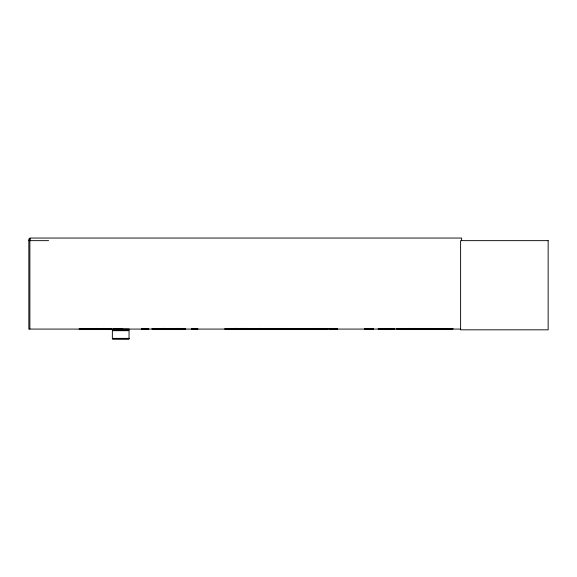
<?xml version="1.0" encoding="UTF-8"?>
<svg xmlns="http://www.w3.org/2000/svg" width="577" height="577" viewBox="0 0 577 577"><rect width="100%" height="100%" fill="white"/><g stroke="black" fill="none" stroke-linecap="round" stroke-linejoin="round"><path stroke-width="0.87" d="M165.527 328.89L152.148 329.049L185.282 328.984L185.368 328.4M233.469 329.049L233.476 328.335M246.848 329.049L246.848 328.335M224.893 328.984L327.714 329.027M225.138 328.955L259.174 328.984M240.883 329.078L240.89 328.4M397.221 328.955L397.236 328.4M260.393 328.955L260.415 328.4M280.862 329.07L280.487 328.984M280.941 328.955L280.963 328.4M312.842 328.4L312.77 328.984M373.319 328.4L373.24 328.984L364.808 328.984L364.729 328.4M79.006 328.984L111.419 328.89L96.986 328.89L96.986 328.4M79.518 328.4L79.431 328.984M178.322 328.4L178.243 328.984M430.132 329.056L429.908 328.681L429.67 329.041L430.738 329.034L430.262 329.041M448.48 329.056L448.257 328.681L448.091 329.056M450.543 329.056L450.731 328.861M309.149 328.861L262.751 329.041L263.66 328.681L263.884 329.07M266.624 329.056L266.372 328.681L266.192 329.056M279.369 329.063L279.881 329.034L279.145 329.056M281.122 329.056L281.331 328.861M281.41 329.041L281.937 329.034L281.489 329.056M282.146 329.056L282.319 328.681L282.535 329.07M290.346 329.056L290.491 328.861M293.484 329.056L293.231 328.681L293.058 329.056M296.845 329.056L296.347 329.063L296.592 328.681L297.068 329.056M296.989 329.041L297.278 328.861M305.853 328.861L306.005 329.056M309.005 329.056L309.178 328.681M278.157 329.07L277.97 328.861M278.554 328.861L278.41 329.056M306.437 328.861L306.293 329.056M102.901 328.984L102.973 328.4M318.093 328.984L326.012 328.984M305.197 328.984L305.276 328.4M365.674 328.984L365.746 328.4M92.688 328.984L79.518 328.89M86.052 328.984L86.132 328.4M170.33 328.984L178.322 328.89M172.299 328.984L172.386 328.4M176.273 328.984L176.353 328.4M179.353 328.984L185.368 328.89M30.653 238.972L28.85 238.972L28.85 329.078L460.72 329.078M28.85 240.645L48.641 240.645M86.478 328.717L103.196 328.731M163.781 328.717L180.5 328.731M235.777 328.731L263.04 328.731M302.023 328.717L327.729 328.717M378.166 328.717L394.884 328.731M396.731 328.731L413.449 328.717M113.489 328.4L113.489 328.89L122.007 328.984M141.704 328.4L141.704 328.89L148.397 328.984M191.586 328.4L191.586 328.89L197.608 328.984M260.415 328.89L312.842 328.89M329.099 328.4L329.099 328.89L337.091 328.984M364.729 328.89L373.319 328.89M397.236 328.89L452.945 328.861M112.356 329.041L129.046 329.041M378.18 329.027L394.87 329.027M396.745 329.027L452.945 328.681L428.805 329.005M112.241 329.611L129.161 329.611M112.241 330.123L129.161 330.123M112.378 338.382L129.032 338.382M129.06 338.612L112.342 338.591L112.378 330.693L129.046 330.693L129.046 338.591M129.046 338.908L112.356 338.908L129.06 338.937M237.003 328.984L236.923 328.4M198.048 328.984L191.586 328.89M148.83 328.984L141.704 328.89M104.271 328.984L104.192 328.4M432.8 328.955L432.779 328.4M425.227 328.955L425.206 328.4M372.324 328.955L372.302 328.4M284.072 328.955L284.05 328.4M279.275 328.955L279.254 328.4M337.495 328.984L329.099 328.89M308.565 328.861L308.717 329.056M289.906 328.861L290.058 329.056M278.994 328.861L279.174 328.335M447.694 328.861L447.831 329.056M417.027 328.984L416.983 328.4M415.671 328.955L415.656 328.4M247.122 328.955L247.107 328.4M236.39 328.955L236.361 328.4M152.155 328.89L152.155 328.335M461.622 240.746L461.622 238.041L29.867 238.041L29.867 329.078M432.7 328.335L432.7 329.078M428.437 328.335L428.437 329.078M425.134 328.335L425.134 329.078M421.607 328.335L421.607 329.078M416.933 328.335L416.933 329.078M415.613 328.335L415.613 329.078M410.103 328.335L410.103 329.078M408.783 328.335L408.783 329.078M404.109 328.335L404.109 329.078M397.279 328.335L397.279 329.078M373.391 328.335L373.391 329.078M372.223 328.335L372.223 329.078M365.825 328.335L365.825 329.078M364.657 328.335L364.657 329.078M336.946 328.335L336.946 329.078M329.027 328.335L329.027 329.078M326.164 328.335L326.164 329.078M318.244 328.335L318.244 329.078M312.922 328.335L312.922 329.078M305.348 328.335L305.348 329.078M291.854 328.335L291.854 329.078M283.978 328.335L283.978 329.078M281.035 328.335L281.035 329.078M273.166 328.335L273.166 329.078M271.298 328.335L271.298 329.078M268.363 328.335L268.363 329.078M260.487 328.335L260.487 329.078M259.131 328.4L259.131 328.89M259.095 328.335L259.095 329.078M253.231 328.335L253.231 329.078M247.071 328.335L247.071 329.078M243.083 328.335L243.083 329.078M242.78 328.335L242.78 329.078M241.208 328.335L241.208 329.078M240.811 328.335L240.811 329.078M237.219 328.335L237.219 329.078M236.837 328.335L236.837 329.078M236.188 328.335L236.274 329.078M234.868 328.335L234.868 329.078M231.06 328.335L231.06 329.078M225.196 328.335L225.196 329.078M197.522 328.4L197.522 328.89M197.442 328.335L197.442 329.078M191.506 328.335L191.506 329.078M185.455 328.335L185.455 329.078M179.519 328.335L179.519 329.078M178.408 328.335L178.408 329.078M176.439 328.335L176.439 329.078M172.465 328.335L172.465 329.078M170.496 328.335L170.496 329.078M165.527 328.335L165.534 329.078M164.647 328.335L164.647 329.078M164.568 328.335L164.568 329.078M164.474 328.4L164.474 328.89M148.318 328.4L148.318 328.89M148.239 328.335L148.239 329.078M141.625 328.335L141.625 329.078M121.862 328.335L121.862 329.078M113.417 328.335L113.417 329.078M111.491 328.335L111.491 329.078M104.112 328.335L104.112 329.078M103.045 328.335L103.045 329.078M96.907 328.335L96.907 329.078M92.847 328.335L92.847 329.078M86.211 328.335L86.211 329.078M85.641 328.335L85.641 329.078M79.597 328.335L79.597 329.078M432.353 328.681L432.166 329.078L433.183 329.034L432.353 328.681M450.118 328.681C449.353 329.157 450.882 329.135 450.118 328.681M265.723 328.681C264.879 329.157 266.567 329.135 265.723 328.681M292.582 328.681C291.738 329.157 293.433 329.135 292.582 328.681M293.888 328.681L293.643 329.063L294.804 329.034L293.888 328.681M548.15 240.645L460.605 240.645L460.605 329.82L548.15 329.82L548.15 240.645"/></g></svg>
